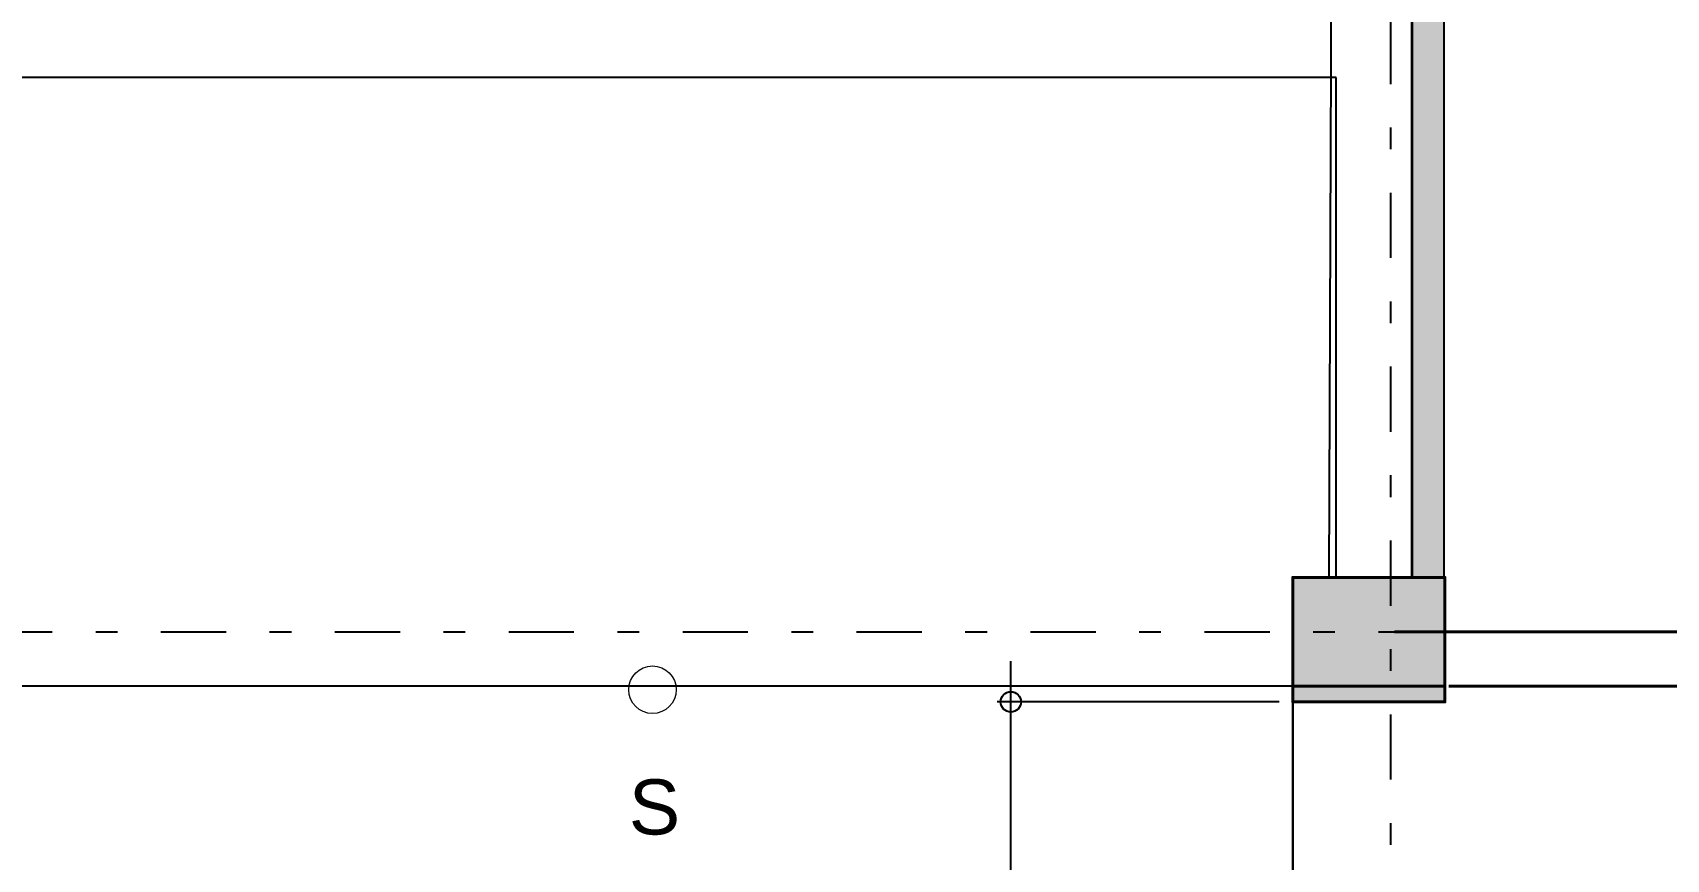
# Model space of a CAD drawing. Header units: millimetres. Extents: x 3781 to 4924, y 1639 to 1721.
# Drawn here: x 3824.03 to 3831.54, y 1649.46 to 1653.26 of the extents above; entities that cross this region are included whole.
import ezdxf

# ---------------------------------------------------------------- set-up
doc = ezdxf.new("R2010")
doc.units = ezdxf.units.MM
for name, pattern in [('CENTER', [0.7, 0.3, -0.2, 0, -0.2]), ('HIDDEN2', [0.1875, 0.125, -0.0625]), ('LLUVIAS', [10, 4, -2, 4])]:
    doc.linetypes.add(name, pattern=pattern)
doc.layers.get('Defpoints').update_dxf_attribs({"color": 255})
for name, color, linetype in [('1amobla', 2, 'Continuous'), ('_ACHU3', 253, 'Continuous'), ('AREA PARQUEO', 51, 'Continuous'), ('E-P. MACIZA1', 2, 'HIDDEN2'), ('EJE-ESTRUCTURA', 1, 'CENTER'), ('HACHTCOLUMNA', 250, 'Continuous'), ('JCA_COTAS', 1, 'Continuous'), ('JCA_HATCH 254', 252, 'Continuous'), ('URB', 25, 'Continuous')]:
    doc.layers.add(name, color=color, linetype=linetype)
for name, color, linetype, lineweight in [('Estructura', 6, 'Continuous', 40), ('Muro', 4, 'Continuous', 40), ('TEXTOS', 7, 'Continuous', 20), ('Via', 1, 'Continuous', 30)]:
    doc.layers.add(name, color=color, linetype=linetype, lineweight=lineweight)
doc.styles.add('A-DIM', font='romans.shx', dxfattribs={"width": 0.85})
doc.styles.add('ROMANS', font='arial.ttf', dxfattribs={"width": 0.7})
doc.styles.get("Standard").update_dxf_attribs({"font": 'arial.ttf'})
doc.dimstyles.new('1-10', dxfattribs={"dimscale": 10, "dimtxt": 0.0037, "dimasz": 0.001, "dimexe": 0.0018, "dimexo": 0.0018, "dimgap": 0.0005, "dimtad": 1, "dimzin": 4, "dimdsep": 46, "dimtxsty": 'ROMANS', "dimblk": 'ARCHTICK', "dimcen": 0.003, "dimdle": 0.0015, "dimclrd": 1, "dimclre": 1, "dimclrt": 4, "dimadec": 0, "dimazin": 0, "dimtfac": 1, "dimtix": 1, "dimtmove": 2, "dimatfit": 3, "dimldrblk": 'flecha', "dimfxl": 1, "dimtolj": 1, "dimtzin": 4, "dimarcsym": 0})
doc.dimstyles.new('A-DIM0125', dxfattribs={"dimscale": 125, "dimtxt": 0.0015, "dimasz": 0.0015, "dimexe": 0.0005, "dimexo": 0.0005, "dimgap": 0.0003, "dimtad": 1, "dimzin": 1, "dimtxsty": 'A-DIM', "dimblk": 'SMALL', "dimcen": 0.0015, "dimdle": 0.0015, "dimclrd": 256, "dimclre": 252, "dimclrt": 2, "dimazin": 0, "dimtfac": 1, "dimtmove": 2, "dimatfit": 3, "dimldrblk": 'OPEN90', "dimfxl": 1, "dimlwd": -1, "dimlwe": -1, "dimarcsym": 0})

# ---------------------------------------------------------------- blocks, each defined once
blk = doc.blocks.new('_Small')
at = {"color": 0, "linetype": 'ByBlock', "lineweight": -2}
blk.add_circle((0, 0), 0.25, dxfattribs=at)
blk = doc.blocks.new('*D103')
at = {"layer": 'Defpoints', "color": 0, "ltscale": 0.03, "transparency": 16777216}
for p in [(164.657016859981, 171.4721281681005), (164.6570168605396, 170.1748922117105), (170.0438573775809, 167.8868496094938)]:
    blk.add_point(p, dxfattribs=at)
at = {"layer": 'URB', "color": 252, "ltscale": 0.03, "transparency": 16777216}
for p, q in [((164.6570168600079, 171.4096281681005), (164.6570168605666, 170.1123922117104)), ((170.043857377554, 167.9493496094938), (170.0438573765688, 170.2373922140302))]:
    blk.add_line(p, q, dxfattribs=at)
at = {"layer": 'URB', "ltscale": 0.03, "transparency": 16777216}
blk.add_line((170.2313573765957, 170.1748922141109), (164.4695168605396, 170.1748922116297), dxfattribs=at)
at = {"layer": 'URB', "ltscale": 0.03, "transparency": 16777216, "xscale": 0.1875, "yscale": 0.1875, "zscale": 0.1875}
for p, rotation in [((164.6570168605396, 170.1748922117104), 180.000000024673), ((170.0438573765957, 170.1748922140302), 2.467301299704725e-08)]:
    blk.add_blockref('_Small', p, dxfattribs=dict(at, rotation=rotation))
at = {"layer": 'URB', "color": 2, "ltscale": 0.03, "transparency": 16777216, "insert": (167.3504371186318, 170.0257850700132), "char_height": 0.1875, "attachment_point": 5, "rotation": 180.000000024673, "style": 'A-DIM'}
blk.add_mtext('5,39', dxfattribs=at)
blk = doc.blocks.new('_Open90')
at = {"color": 0, "linetype": 'ByBlock', "lineweight": -2}
for p, q in [((-0.5, 0.5), (0, 0)), ((0, 0), (-1, 0)), ((0, 0), (-0.5, -0.5))]:
    blk.add_line(p, q, dxfattribs=at)
blk = doc.blocks.new('_ArchTick')
at = {"color": 0, "linetype": 'ByBlock', "const_width": 0.15}
blk.add_lwpolyline([(-0.5, -0.5), (0.5, 0.5)], dxfattribs=at)
blk = doc.blocks.new('*D42')
at = {"layer": 'Defpoints', "color": 0, "transparency": 16777216}
for p in [(-49.60360168063104, -6711.698833012442), (-49.35360165399234, -6711.948833094286), (-47.38634574995679, -6711.948833094286)]:
    blk.add_point(p, dxfattribs=at)
at = {"layer": 'JCA_COTAS', "color": 1, "lineweight": -2, "transparency": 16777216}
for p, q in [((-49.58560168063104, -6711.698833012442), (-47.36834574995679, -6711.698833012442)), ((-47.38634574995679, -6711.683833012442), (-47.38634574995679, -6711.963833094286)), ((-49.33560165399234, -6711.948833094286), (-47.36834574995679, -6711.948833094286))]:
    blk.add_line(p, q, dxfattribs=at)
at = {"layer": 'JCA_COTAS', "color": 1, "lineweight": -2, "transparency": 16777216, "xscale": 0.01, "yscale": 0.01, "zscale": 0.01}
for p, rotation in [((-47.38634574995679, -6711.698833012442), 90), ((-47.38634574995679, -6711.948833094286), 270)]:
    blk.add_blockref('_ArchTick', p, dxfattribs=dict(at, rotation=rotation))
at = {"layer": 'JCA_COTAS', "color": 4, "transparency": 16777216, "insert": (-47.68104220288831, -6712.3764355358), "char_height": 0.03700000000000001, "attachment_point": 5, "rotation": 90, "style": 'ROMANS'}
blk.add_mtext('\\A1;.25', dxfattribs=at)
blk = doc.blocks.new('flecha')
at = {"layer": '_ACHU3', "linetype": 'Continuous', "lineweight": 0}
h = blk.add_hatch(color=255, dxfattribs=at)
h.dxf.hatch_style = 1
h.paths.add_polyline_path([(0, 0), (2.440939012883973, 0.4295472710209653), (2.440800316075634, 0.0184022549506153), (3.999699078682168, 0.0299991699157545), (4.000145416610846, -0.0299991699157545), (2.440937037757976, -0.0419800445802139), (2.440935414322666, -0.4295472711578441)])
at = {"layer": '_ACHU3', "linetype": 'Continuous', "lineweight": 0, "flags": 128}
blk.add_lwpolyline([(0, 0), (2.440939012883973, 0.4295472710209653), (2.440800316075634, 0.0184022549506153), (2.440800316075634, 0.0184022549506153), (3.999699078682168, 0.0299991699157545), (4.000145416610846, -0.0299991699157545), (2.440937037757976, -0.0419800445802139), (2.440935414322666, -0.4295472711578441), (0, 0)], dxfattribs=at)
blk = doc.blocks.new('A$C75832799')
at = {"layer": 'Via'}
blk.add_line((164.6570168563967, 171.4720887167024, 1215.804799687149), (168.3091651102795, 171.4718923214512, 1215.804799687149), dxfattribs=at)
at = {"layer": 'URB', "ltscale": 0.03}
dim = blk.add_linear_dim(base=(164.6570168605396, 170.1748922117105, 1215.804799687149), p1=(170.0438573775809, 167.8868496094938, 1215.804799687149), p2=(164.657016859981, 171.4721281681005, 1215.804799687149), angle=180.0000000246742, dimstyle='A-DIM0125', dxfattribs=at)
dim.commit()
dim.dimension.update_dxf_attribs({"geometry": '*D103', "text_midpoint": (167.3504371186318, 170.0257850700131, 1215.804799687149)})
blk = doc.blocks.new('estructura etapa 3')
at = {"layer": 'HACHTCOLUMNA'}
h = blk.add_hatch(color=256, dxfattribs=at)
h.paths.add_polyline_path([(-91.65052479424082, -6658.123952498036), (-91.65052483163788, -6657.623952492478), (-92.34962468142191, -6657.623952492692), (-92.34962464402486, -6658.123952498251)])
h.paths.add_polyline_path([(-49.35360165399231, -6658.123953550201), (-49.35360165463851, -6657.623953544642), (-50.05450180622518, -6657.624073242631), (-50.05450180557898, -6658.124073248189)])
h.paths.add_polyline_path([(-56.05269290422109, -6658.123953548908), (-56.05269290486729, -6657.623953543349), (-56.75269290454423, -6657.624054381149), (-56.75269290389804, -6658.124054386707)])
h.paths.add_polyline_path([(-76.44963033445936, -6659.123953527316), (-76.94963033376087, -6659.123953525937), (-76.9496303338118, -6657.623953525355), (-76.44963033520833, -6657.623953526268)])
h.paths.add_polyline_path([(-83.94962466275808, -6659.123953526419), (-84.44962466205959, -6659.123953525041), (-84.44962466211052, -6657.623953524459), (-83.94962466350705, -6657.623953525372)])
h.paths.add_polyline_path([(-60.45199772839385, -6659.123953526823), (-60.95199772769581, -6659.123953525441), (-60.95199772774629, -6657.623953524859), (-60.45199772914327, -6657.623953525776)])
h.paths.add_polyline_path([(-67.94963033684814, -6659.123953523713), (-68.44963033614965, -6659.123953522334), (-68.44963033620058, -6657.623953521752), (-67.94963033759711, -6657.623953522665)])
h.paths.add_polyline_path([(-91.8500747383024, -6668.198768413866), (-91.85097488956569, -6667.598768198336), (-92.3500747393499, -6667.598781503685), (-92.34917458808638, -6668.198781719215)])
h.paths.add_polyline_path([(-49.35360165997224, -6668.198834775361), (-49.35360165969462, -6667.598834775361), (-49.85360166074236, -6667.598833612342), (-49.85360166101998, -6668.198833612343)])
h.paths.add_polyline_path([(-56.15447406834653, -6668.148833038669), (-56.15447406899273, -6667.648833033111), (-56.85356531954483, -6667.649075604333), (-56.85356531889863, -6668.149075609892)])
h.paths.add_polyline_path([(-59.95199772806779, -6667.648834198664), (-59.95199772878357, -6668.148834196337), (-61.45199772983131, -6668.148834197909), (-61.45199772876629, -6667.648834201169)])
h.paths.add_polyline_path([(-75.94963033499096, -6667.648834198664), (-75.94963033570673, -6668.148834196337), (-77.44963033675447, -6668.148834197915), (-77.44963033568945, -6667.648834201173)])
h.paths.add_polyline_path([(-68.9496303369873, -6667.648834196665), (-68.94963033537522, -6668.148834193871), (-67.44963033560805, -6668.148834194158), (-67.44963033675447, -6667.648834196951)])
h.paths.add_polyline_path([(-84.94963033851843, -6667.648834198664), (-84.9496303378022, -6668.148834196337), (-83.44963033675447, -6668.148834197913), (-83.44963033781994, -6667.648834201173)])
h.paths.add_polyline_path([(-91.85007473830262, -6676.198714255436), (-91.85007473830262, -6675.598714255436), (-92.34917458808661, -6675.598833980074), (-92.34917458808661, -6676.198833980075)])
h.paths.add_polyline_path([(-49.35360166367525, -6676.19883419188), (-49.35360166339763, -6675.598834191882), (-49.85360166444536, -6675.598834192097), (-49.85360166472299, -6676.198834192096)])
h.paths.add_polyline_path([(-56.15447406836017, -6676.148834216151), (-56.15447406900614, -6675.648834210593), (-56.75356531955811, -6675.64883419414), (-56.75356531891191, -6676.148834199698)])
h.paths.add_polyline_path([(-59.95199772438798, -6675.648834197268), (-59.95199772475451, -6676.148834194008), (-61.45199772603507, -6676.148834196047), (-61.45199772462081, -6675.648834197444)])
h.paths.add_polyline_path([(-75.94963033131114, -6675.648834197268), (-75.94963033167767, -6676.148834194008), (-77.44963033295824, -6676.14883419605), (-77.44963033154397, -6675.648834197447)])
h.paths.add_polyline_path([(-68.94963033179408, -6675.648834195734), (-68.94963033064766, -6676.148834194337), (-67.44963033076408, -6676.148834193225), (-67.44963033214333, -6675.648834194855)])
h.paths.add_polyline_path([(-84.94963034219415, -6675.648834197267), (-84.94963034182763, -6676.148834194008), (-83.44963034054706, -6676.14883419605), (-83.44963034196132, -6675.648834197447)])
h.paths.add_polyline_path([(-91.84714941676873, -6686.298775267753), (-91.85051282815846, -6685.698774462428), (-92.34961267794267, -6685.698773428964), (-92.34624926655272, -6686.298774234288)])
h.paths.add_polyline_path([(-49.35447406836727, -6686.298714517593), (-49.35360166807266, -6685.698714517594), (-49.85360166912039, -6685.698714501338), (-49.85447406941501, -6686.298714501339)])
h.paths.add_polyline_path([(-56.15447406836745, -6686.248834233877), (-56.15447406901365, -6685.748834228319), (-56.75356531956538, -6685.748834211868), (-56.75356531891919, -6686.248834217427)])
h.paths.add_polyline_path([(-59.95199772341482, -6685.748834215987), (-59.95199772366493, -6686.248834213194), (-61.45199772401418, -6686.248834215234), (-61.45199772283274, -6685.748834216163)])
h.paths.add_polyline_path([(-75.94963033033798, -6685.748834215987), (-75.94963033058809, -6686.248834213194), (-77.44963033093734, -6686.248834215237), (-77.4496303297559, -6685.748834216167)])
h.paths.add_polyline_path([(-68.94963033303281, -6685.748834214453), (-68.94963033130432, -6686.248834212125), (-67.44963033142074, -6686.248834210548), (-67.44963033279998, -6685.748834212411)])
h.paths.add_polyline_path([(-84.94963034316731, -6685.748834215987), (-84.9496303429172, -6686.248834213194), (-83.44963034256796, -6686.248834215237), (-83.44963034374939, -6685.748834216167)])
h.paths.add_polyline_path([(-49.35315161146889, -6694.294436561979), (-49.35360165463851, -6693.698920625079), (-49.8545017768505, -6693.698741702064), (-49.8540517336811, -6694.294257638963)])
h.paths.add_polyline_path([(-56.05360165399372, -6694.248831171114), (-56.05360165463969, -6693.748831165555), (-56.75269290582685, -6693.748781044401), (-56.75269290518088, -6694.24878104996)])
h.paths.add_polyline_path([(-91.65052481364307, -6694.248821470252), (-91.65052481428881, -6693.748821464693), (-92.34962466436525, -6693.748831164716), (-92.34962466371906, -6694.248831170275)])
h.paths.add_polyline_path([(-59.95199772487774, -6693.748833026099), (-59.95199772512831, -6694.248833023305), (-61.45199772547755, -6694.248833025344), (-61.45199772429567, -6693.748833026275)])
h.paths.add_polyline_path([(-75.94963032526482, -6693.748834201318), (-75.94963032586463, -6694.248834199689), (-77.44963032644671, -6694.248834200334), (-77.4496303251484, -6693.748834201268)])
h.paths.add_polyline_path([(-68.94963033087049, -6693.748834198155), (-68.94963032937437, -6694.248834196758), (-67.44963032937437, -6694.248834196578), (-67.44963032993917, -6693.748834197975)])
h.paths.add_polyline_path([(-84.94963034374939, -6693.748831169256), (-84.94963034314958, -6694.248831167626), (-83.4496303425675, -6694.248831168272), (-83.4496303438658, -6693.748831169205)])
h.paths.add_polyline_path([(-49.35776796243806, -6703.973684038515), (-49.35316311038366, -6703.373684038515), (-49.85404024317143, -6703.373987440974), (-49.8586450952256, -6703.973987440974)])
h.paths.add_polyline_path([(-56.05360165399395, -6703.923835747391), (-56.05360165463992, -6703.423835741832), (-56.75273400298954, -6703.424072574053), (-56.75273400234335, -6703.924072579612)])
h.paths.add_polyline_path([(-67.9496303576999, -6704.924075048131), (-67.94963035834837, -6703.424075044247), (-68.44963035939611, -6703.424075040889), (-68.44963035874764, -6704.924075044775)])
h.paths.add_polyline_path([(-91.65052481364307, -6703.92383574791), (-91.65052481428881, -6703.423835742351), (-92.34966752073262, -6703.423835738951), (-92.34966752008665, -6703.92383574451)])
h.paths.add_polyline_path([(-61.84720662715324, -6703.423835743541), (-60.34720663041378, -6703.423835744186), (-60.34720663062888, -6703.923835745234), (-61.84720662736879, -6703.923835744588)])
h.paths.add_polyline_path([(-83.94962464132084, -6704.92407504017), (-83.94962464196658, -6703.424075043429), (-84.44962464301432, -6703.424075043645), (-84.44962464236858, -6704.924075040384)])
h.paths.add_polyline_path([(-76.44963031215582, -6704.924075040624), (-76.44963031280156, -6703.424075043886), (-76.9496303138493, -6703.4240750441), (-76.94963031320356, -6704.924075040841)])
h.paths.add_polyline_path([(-49.35360165399231, -6711.948833174153), (-49.35360165463851, -6711.448833168596), (-50.05360165568629, -6711.44883308894), (-50.0536016550401, -6711.948833094499)])
h.paths.add_polyline_path([(-55.95360165399381, -6711.948833094221), (-55.95360165464001, -6711.448833088664), (-56.65360165568779, -6711.448833088879), (-56.6536016550416, -6711.948833094438)])
h.paths.add_polyline_path([(-91.6496246626715, -6711.948833076518), (-91.6496246633177, -6711.448833070961), (-92.3496246643657, -6711.44883197644), (-92.34962466371951, -6711.948831981999)])
h.paths.add_polyline_path([(-60.951997710299, -6711.948833015158), (-60.95200339290193, -6709.548833076966), (-60.45200339185419, -6709.548833077181), (-60.45199770925126, -6711.948833015374)])
h.paths.add_polyline_path([(-68.44963032069029, -6709.548833077413), (-68.44963031985947, -6711.948833015374), (-67.94963031997611, -6711.948833017021), (-67.94963032092335, -6709.548833076733)])
h.paths.add_polyline_path([(-76.94963031061309, -6709.548833077415), (-76.94963030978226, -6711.948833015374), (-76.44963030989868, -6711.948833017022), (-76.44963031084592, -6709.548833076734)])
h.paths.add_polyline_path([(-83.94962465720198, -6709.548833077073), (-83.94962465803303, -6711.948833013726), (-84.44962465791662, -6711.948833015374), (-84.44962465696915, -6709.548833076393)])
at = {"layer": 'EJE-ESTRUCTURA'}
for p, q in [((-49.60360165451618, -6655.279212803549), (-49.60360168208456, -6714.839146025753)), ((-93.65984248683924, -6711.698833018763), (-46.501522330272, -6711.698833011993))]:
    blk.add_line(p, q, dxfattribs=at)
at = {"layer": 'Estructura'}
blk.add_lwpolyline([(-49.35360165399231, -6711.948833094282), (-49.35360165463851, -6711.448833088725), (-50.05360165568629, -6711.44883308894), (-50.0536016550401, -6711.948833094499)], close=True, dxfattribs=at)
at = {"layer": 'JCA_COTAS'}
dim = blk.add_linear_dim(base=(-47.38634574995679, -6711.948833094286), p1=(-49.60360168063101, -6711.698833012439), p2=(-49.35360165399231, -6711.948833094282), angle=90, dimstyle='1-10', dxfattribs=at)
dim.commit()
dim.dimension.update_dxf_attribs({"geometry": '*D42', "text_midpoint": (-47.68104220288831, -6712.3764355358), "dimtype": 128})

msp = doc.modelspace()

# ---------------------------------------------------------------- hatches: boundary and pattern name
at = {"layer": 'JCA_HATCH 254', "linetype": 'Continuous', "ltscale": 0.3, "true_color": 0x636466}
h = msp.add_hatch(color=251, dxfattribs=at)
h.dxf.hatch_style = 1
h.paths.add_polyline_path([(3830.518448106694, 1658.228034922764), (3830.368448106694, 1658.228034922764), (3830.368448108986, 1650.752885887614), (3830.518448108986, 1650.752885887614)])
h = msp.add_hatch(color=251, dxfattribs=at)
h.dxf.hatch_style = 1
h.paths.add_polyline_path([(3830.522612449702, 1650.252849272425), (3829.822614414141, 1650.252886915308), (3829.822614414141, 1650.179862521278), (3830.522612449702, 1650.179824878391)])

# ---------------------------------------------------------------- linework, layer by layer
at = {"layer": '1amobla', "color": 4, "linetype": 'Continuous', "ltscale": 0.3}
msp.add_line((3830.522614415139, 1650.252885882104), (3830.522610486233, 1650.179824878498), dxfattribs=at)
msp.add_lwpolyline([(3830.518448106694, 1658.228034922764), (3830.368448106694, 1658.228034922764), (3830.368448108986, 1650.752885887614), (3830.518448108986, 1650.752885887614), (3830.518448106694, 1658.228034922764)], dxfattribs=at)
at = {"layer": 'AREA PARQUEO', "color": 2}
msp.add_line((3829.922614414094, 1650.252886915436), (3823.972614416244, 1650.252886882832), dxfattribs=at)
msp.add_lwpolyline([(3830.372641642849, 1658.227810353865), (3830.017565987291, 1658.227081792467), (3829.988859623938, 1650.752378338622), (3830.372593734729, 1650.75288695275)], close=True, dxfattribs=at)
at = {"layer": 'E-P. MACIZA1', "color": 7, "linetype": 'LLUVIAS', "ltscale": 3, "true_color": 0xffffff}
msp.add_lwpolyline([(3830.022590525403, 1650.753075589481), (3830.022590525403, 1653.052883248168), (3823.675691689712, 1653.052883248168), (3823.675690819638, 1650.752885928016)], dxfattribs=at)
at = {"layer": 'Muro'}
msp.add_lwpolyline([(3830.522612449702, 1650.252849272425), (3829.822614414141, 1650.252886915308), (3829.822614414141, 1650.179862521278), (3830.522612449702, 1650.179824878391)], close=True, dxfattribs=at)
at = {"layer": 'TEXTOS'}
msp.add_circle((3826.877452257503, 1650.235690742704, -5.942233836213406), 0.109310051028011, dxfattribs=at)

# ---------------------------------------------------------------- block references
at = {"rotation": 269.999999975327}
msp.add_blockref('A$C75832799', (3658.350722165168, 1814.836879440958, -1215.804799687149), dxfattribs=at)
at = {"layer": 'Muro'}
msp.add_blockref('estructura etapa 3', (3879.876216069132, 8362.201718976386), dxfattribs=at)

# ---------------------------------------------------------------- texts
at = {"layer": 'TEXTOS'}
msp.add_text('S', height=0.2536828444869528, rotation=0.06685875458196906, dxfattribs=at).set_placement((3826.768488820923, 1649.569487010858))

doc.saveas('drawing.dxf')
